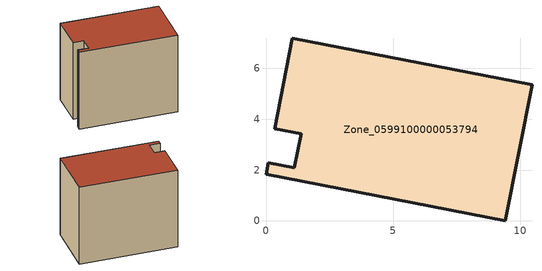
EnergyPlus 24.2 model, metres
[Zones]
Zone_0599100000053794
 floor ground (C_G): 10.47,5.35 9.42,0 0,1.84 0.08,2.28 1.12,2.08 1.39,3.42 0.35,3.63 1.04,7.19 z0
 wall outside (C_F): 9.42,0 10.47,5.35 1.04,7.19 0.35,3.63 1.39,3.42 1.12,2.08 0.08,2.28 0,1.84 9.42,0 z0:8.31
 roof outside (C_R): 0,1.84 9.42,0 10.47,5.35 1.04,7.19 0.35,3.63 1.39,3.42 1.12,2.08 0.08,2.28 z8.31
[BUILDING]
Pand.0599100000053794: North Axis=0; Terrain=City; Loads Convergence Tolerance Value=0.04; Temperature Convergence Tolerance Value=0.4; Solar Distribution=FullExterior; Maximum Number of Warmup Days=25; Minimum Number of Warmup Days=1
[Site:Location]
Rotterdam.The.Hague.AP_ZH_NLD Design_Conditions: Latitude=51.96; Longitude=4.45; Time Zone=1; Elevation=-4.5
[SITE:GROUNDTEMPERATURE:BUILDINGSURFACE]
18, 18, 18, 18, 18, 18, 18, 18, 18, 18, 18, 18
[MATERIAL] Thermal Absorptance=0.9; Solar Absorptance=0.7; Visible Absorptance=0.7
Name | Roughness | Thickness | Conductivity | Density | Specific Heat
G.TI.1975-1991 | MediumSmooth | 0.15 | 0.288461 | 540 | 1210
F.TI.1975-1991 | Rough | 0.3 | 0.230769 | 1920 | 840
R.TI.1975-1991 | MediumRough | 0.2 | 0.153846 | 1500 | 1000
[CONSTRUCTION]
C_G: G.TI.1975-1991
C_F: F.TI.1975-1991
C_R: R.TI.1975-1991
[ZONE]
Zone_0599100000053794: Type=1; Multiplier=1; Ceiling Height=Autocalculate; Volume=Autocalculate; Floor Area=autocalculate; Part of Total Floor Area=Yes
[ZONEINFILTRATION:DESIGNFLOWRATE]
Infil_Zone_0599100000053794: Zone or ZoneList or Space or SpaceList=Zone_0599100000053794; Schedule=AlwaysOn; Design Flow Rate Calculation Method=Flow/Area; Flow Rate per Floor Area=0.003; Constant Term Coefficient=1; Temperature Term Coefficient=0; Velocity Term Coefficient=0; Velocity Squared Term Coefficient=0
[HVACTEMPLATE:ZONE:IDEALLOADSAIRSYSTEM]
Zone_0599100000053794: Maximum Heating Supply Air Temperature=50; Minimum Cooling Supply Air Temperature=13; Maximum Heating Supply Air Humidity Ratio=0.0156; Minimum Cooling Supply Air Humidity Ratio=0.0077; Heating Limit=NoLimit; Cooling Limit=NoLimit; Dehumidification Control Type=ConstantSensibleHeatRatio; Cooling Sensible Heat Ratio=0.7; Dehumidification Setpoint=60; Humidification Control Type=None; Humidification Setpoint=30; Outdoor Air Method=None; Outdoor Air Flow Rate per Person=0.00944; Outdoor Air Flow Rate per Zone Floor Area=0; Outdoor Air Flow Rate per Zone=0; Demand Controlled Ventilation Type=None; Outdoor Air Economizer Type=NoEconomizer; Heat Recovery Type=None; Sensible Heat Recovery Effectiveness=0.7; Latent Heat Recovery Effectiveness=0.65
[ZONECONTROL:THERMOSTAT]
ThermostatControl_Zone_0599100000053794: Zone or ZoneList=Zone_0599100000053794; Control Type Schedule=DualSetpointControlType; Control 1=Thermostat_Zone_0599100000053794; Temperature Difference Between Cutout And Setpoint=0
[THERMOSTATSETPOINT:DUALSETPOINT]
Thermostat_Zone_0599100000053794: Heating Setpoint Temperature Schedule=HeatingSetpoint_Zone_0599100000053794; Cooling Setpoint Temperature Schedule=CoolingSetpoint_Zone_0599100000053794
[SCHEDULE:COMPACT]
HeatingSetpoint_Zone_0599100000053794: Through: 12/31, For: AllDays, Until: 24:00, 21
CoolingSetpoint_Zone_0599100000053794: Through: 12/31, For: AllDays, Until: 24:00, 24
DualSetpointControlType: Through: 12/31, For: AllDays, Until: 24:00, 4
AlwaysOn: Through: 12/31, For: AllDays, Until: 24:00, 1
